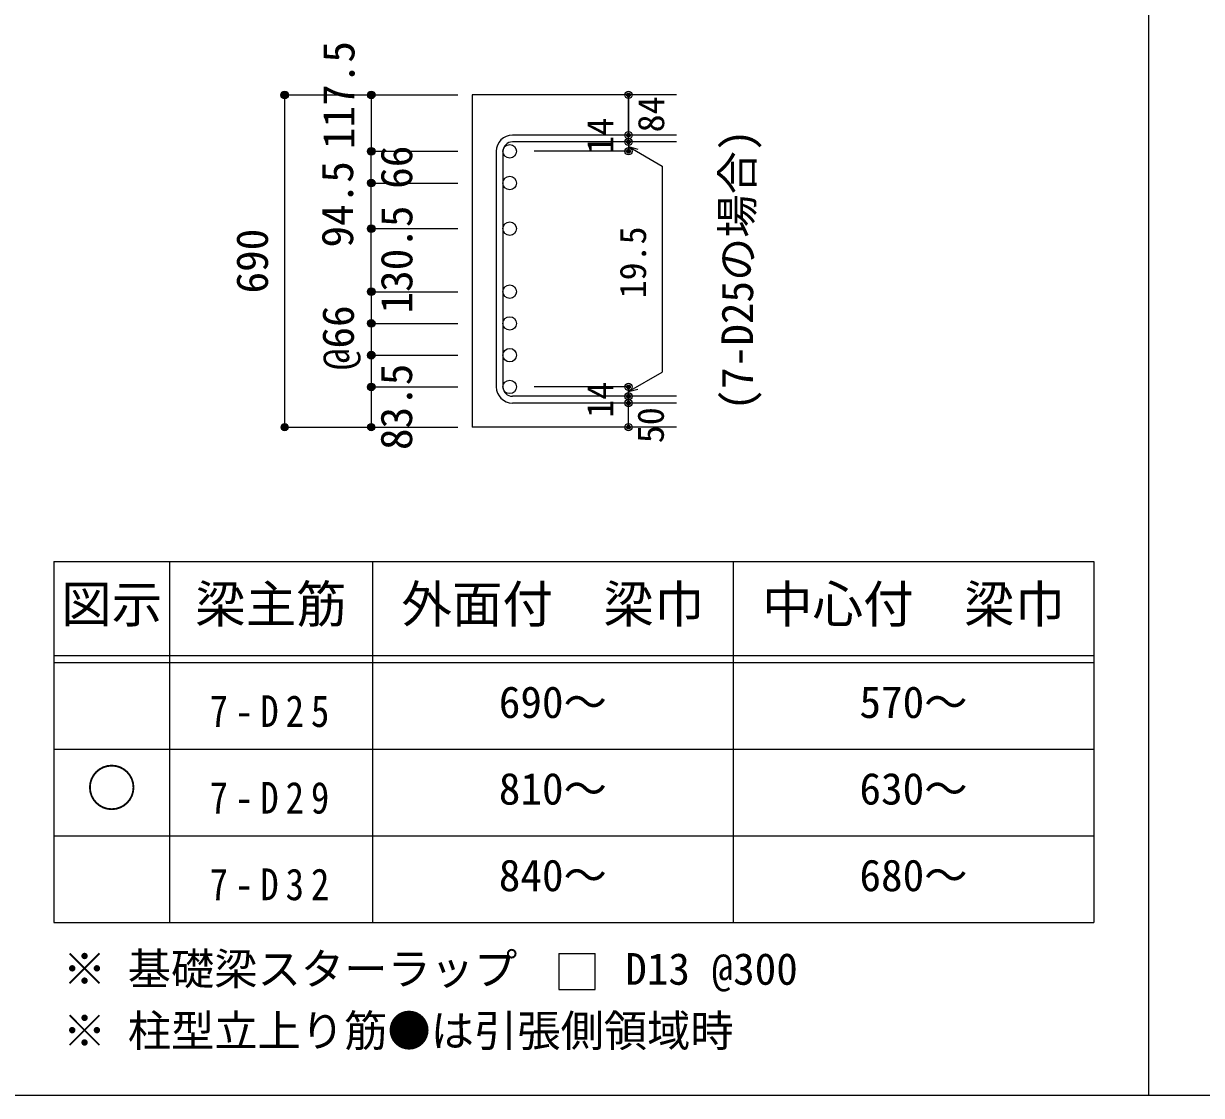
# Model space of a CAD drawing. Units: millimetres at full size, sheet at 1:30, with parts at other scales. Extents: x -5973 to 5954, y -4195 to 4201.
# Drawn here: x -3464 to -1014, y -4195 to -1967 of the extents above; entities that cross this region are included whole.
import ezdxf
from ezdxf.enums import TextEntityAlignment as Align

# ---------------------------------------------------------------- set-up
doc = ezdxf.new("R2010")
doc.units = ezdxf.units.MM
doc.header["$LTSCALE"] = 30
doc.header["$PDMODE"] = 32
doc.header["$PDSIZE"] = 15
for name, color, linetype in [('0-1_躯体線', 2, 'Continuous'), ('0-5_基礎梁筋', 7, 'Continuous'), ('0-6_スタラップ筋', 7, 'Continuous'), ('0-7_文字', 7, 'Continuous'), ('0-D_寸法', 4, 'Continuous'), ('6-7_文字', 7, 'Continuous'), ('6-E_枠', 7, 'Continuous'), ('F-0_枠', 6, 'Continuous')]:
    doc.layers.add(name, color=color, linetype=linetype)
doc.styles.add('ＭＳ ゴシック', font='')
doc.styles.get('ＭＳ ゴシック').set_extended_font_data('MS Gothic')

msp = doc.modelspace()

# ---------------------------------------------------------------- linework, layer by layer
at = {"layer": '0-1_躯体線'}
for p, q in [((-2105.8, -2115.44), (-2530.8, -2115.44)), ((-2530.8, -2115.44), (-2530.8, -2805.94)), ((-2105.8, -2805.94), (-2530.8, -2805.94))]:
    msp.add_line(p, q, dxfattribs=at)
at = {"layer": '0-5_基礎梁筋', "color": 3}
for centre in [(-2452.8, -2232.64), (-2452.8, -2298.64), (-2452.8, -2393.44), (-2452.8, -2524.44), (-2452.8, -2590.44), (-2452.8, -2656.44), (-2452.8, -2722.44)]:
    msp.add_circle(centre, 14, dxfattribs=at)
at = {"layer": '0-6_スタラップ筋'}
for p, q in [((-2105.8, -2199.14), (-2447.3, -2199.14)), ((-2105.8, -2213.14), (-2447.3, -2213.14)), ((-2480.8, -2232.64), (-2480.8, -2722.44)), ((-2466.8, -2232.64), (-2466.8, -2722.44)), ((-2105.8, -2741.94), (-2447.3, -2741.94)), ((-2105.8, -2755.94), (-2447.3, -2755.94))]:
    msp.add_line(p, q, dxfattribs=at)
for centre, radius, start, end in [((-2447.3, -2232.64), 33.5, 90, 180), ((-2447.3, -2232.64), 19.5, 90, 180), ((-2447.3, -2722.44), 33.5, 180, 270), ((-2447.3, -2722.44), 19.5, 180, 270)]:
    msp.add_arc(centre, radius, start, end, dxfattribs=at)
at = {"layer": '0-D_寸法'}
for p, q in [((-2920.8, -2115.44), (-2740.8, -2115.44)), ((-2920.8, -2115.44), (-2740.8, -2115.44)), ((-2920.8, -2805.94), (-2920.8, -2115.44)), ((-2740.8, -2115.44), (-2560.8, -2115.44)), ((-2740.8, -2115.44), (-2560.8, -2115.44)), ((-2740.8, -2115.44), (-2740.8, -2232.64)), ((-2205.8, -2213.14), (-2205.8, -2199.14)), ((-2205.8, -2213.14), (-2205.8, -2232.64)), ((-2205.8, -2222.89), (-2186.48, -2228.07)), ((-2205.8, -2222.89), (-2135.74, -2263.34)), ((-2740.8, -2232.64), (-2560.8, -2232.64)), ((-2740.8, -2232.64), (-2560.8, -2232.64)), ((-2740.8, -2524.44), (-2740.8, -2232.64)), ((-2205.8, -2232.64), (-2401.89, -2232.64)), ((-2135.74, -2263.34), (-2135.74, -2691.74)), ((-2740.8, -2298.64), (-2560.8, -2298.64)), ((-2740.8, -2298.64), (-2560.8, -2298.64)), ((-2740.8, -2393.44), (-2560.8, -2393.44)), ((-2740.8, -2393.44), (-2560.8, -2393.44)), ((-2740.8, -2524.44), (-2560.8, -2524.44)), ((-2740.8, -2526.94), (-2740.8, -2590.44)), ((-2740.8, -2590.44), (-2560.8, -2590.44)), ((-2740.8, -2590.44), (-2740.8, -2722.44)), ((-2740.8, -2656.44), (-2560.8, -2656.44)), ((-2205.8, -2732.19), (-2135.74, -2691.74)), ((-2740.8, -2722.44), (-2560.8, -2722.44)), ((-2740.8, -2722.44), (-2740.8, -2805.94)), ((-2205.8, -2722.44), (-2401.89, -2722.44)), ((-2205.8, -2741.94), (-2205.8, -2722.44)), ((-2205.8, -2732.19), (-2186.48, -2727.02)), ((-2205.8, -2755.94), (-2205.8, -2741.94)), ((-2205.8, -2805.94), (-2205.8, -2755.94)), ((-2920.8, -2805.94), (-2740.8, -2805.94)), ((-2740.8, -2805.94), (-2560.8, -2805.94))]:
    msp.add_line(p, q, dxfattribs=at)
msp.add_lwpolyline([(-2205.8, -2115.44), (-2205.8, -2199.14), (-2205.8, -2115.44)], dxfattribs=at)
for centre, radius in [((-2920.8, -2115.44), 8), ((-2920.8, -2115.44), 7.2), ((-2920.8, -2115.44), 6.4), ((-2920.8, -2115.44), 5.6), ((-2920.8, -2115.44), 4.8), ((-2920.8, -2115.44), 4), ((-2920.8, -2115.44), 3.2), ((-2920.8, -2115.44), 2.4), ((-2920.8, -2115.44), 1.6), ((-2920.8, -2115.44), 0.8), ((-2740.8, -2115.44), 8), ((-2740.8, -2115.44), 7.2), ((-2740.8, -2115.44), 6.4), ((-2740.8, -2115.44), 5.6), ((-2740.8, -2115.44), 4.8), ((-2740.8, -2115.44), 4), ((-2740.8, -2115.44), 3.2), ((-2740.8, -2115.44), 2.4), ((-2740.8, -2115.44), 1.6), ((-2740.8, -2115.44), 0.8), ((-2205.8, -2115.44), 4), ((-2205.8, -2115.44), 3.6), ((-2205.8, -2115.44), 3.2), ((-2205.8, -2115.44), 2.8), ((-2205.8, -2115.44), 2.4), ((-2205.8, -2115.44), 2), ((-2205.8, -2115.44), 1.6), ((-2205.8, -2115.44), 1.2), ((-2205.8, -2115.44), 0.8), ((-2205.8, -2115.44), 0.4), ((-2205.8, -2199.14), 4), ((-2205.8, -2199.14), 3.6), ((-2205.8, -2199.14), 3.2), ((-2205.8, -2199.14), 2.8), ((-2205.8, -2199.14), 2.4), ((-2205.8, -2199.14), 2), ((-2205.8, -2199.14), 1.6), ((-2205.8, -2199.14), 1.2), ((-2205.8, -2199.14), 0.8), ((-2205.8, -2199.14), 0.4), ((-2740.8, -2232.64), 8), ((-2740.8, -2232.64), 7.2), ((-2740.8, -2232.64), 6.4), ((-2740.8, -2232.64), 5.6), ((-2740.8, -2232.64), 4.8), ((-2740.8, -2232.64), 4), ((-2205.8, -2213.14), 4), ((-2205.8, -2232.64), 4), ((-2205.8, -2213.14), 3.6), ((-2205.8, -2213.14), 3.2), ((-2205.8, -2213.14), 2.8), ((-2205.8, -2213.14), 2.4), ((-2205.8, -2213.14), 2), ((-2205.8, -2213.14), 1.6), ((-2205.8, -2213.14), 1.2), ((-2205.8, -2213.14), 0.8), ((-2205.8, -2213.14), 0.4), ((-2740.8, -2232.64), 3.2), ((-2740.8, -2232.64), 2.4), ((-2740.8, -2232.64), 1.6), ((-2740.8, -2232.64), 0.8), ((-2205.8, -2232.64), 3.6), ((-2205.8, -2232.64), 3.2), ((-2205.8, -2232.64), 2.8), ((-2205.8, -2232.64), 2.4), ((-2205.8, -2232.64), 2), ((-2205.8, -2232.64), 1.6), ((-2205.8, -2232.64), 1.2), ((-2205.8, -2232.64), 0.8), ((-2205.8, -2232.64), 0.4), ((-2740.8, -2298.64), 8), ((-2740.8, -2298.64), 7.2), ((-2740.8, -2298.64), 6.4), ((-2740.8, -2298.64), 5.6), ((-2740.8, -2298.64), 4.8), ((-2740.8, -2298.64), 4), ((-2740.8, -2298.64), 3.2), ((-2740.8, -2298.64), 2.4), ((-2740.8, -2298.64), 1.6), ((-2740.8, -2298.64), 0.8), ((-2740.8, -2393.44), 8), ((-2740.8, -2393.44), 7.2), ((-2740.8, -2393.44), 6.4), ((-2740.8, -2393.44), 5.6), ((-2740.8, -2393.44), 4.8), ((-2740.8, -2393.44), 4), ((-2740.8, -2393.44), 3.2), ((-2740.8, -2393.44), 2.4), ((-2740.8, -2393.44), 1.6), ((-2740.8, -2393.44), 0.8), ((-2740.8, -2524.44), 8), ((-2740.8, -2524.44), 7.2), ((-2740.8, -2524.44), 6.4), ((-2740.8, -2524.44), 5.6), ((-2740.8, -2524.44), 4.8), ((-2740.8, -2524.44), 4), ((-2740.8, -2524.44), 3.2), ((-2740.8, -2524.44), 2.4), ((-2740.8, -2524.44), 1.6), ((-2740.8, -2524.44), 0.8), ((-2740.8, -2590.44), 8), ((-2740.8, -2590.44), 7.2), ((-2740.8, -2590.44), 6.4), ((-2740.8, -2590.44), 5.6), ((-2740.8, -2590.44), 4.8), ((-2740.8, -2590.44), 4), ((-2740.8, -2590.44), 3.2), ((-2740.8, -2590.44), 2.4), ((-2740.8, -2590.44), 1.6), ((-2740.8, -2590.44), 0.8), ((-2740.8, -2656.44), 8), ((-2740.8, -2656.44), 7.2), ((-2740.8, -2656.44), 6.4), ((-2740.8, -2656.44), 5.6), ((-2740.8, -2656.44), 4.8), ((-2740.8, -2656.44), 4), ((-2740.8, -2656.44), 3.2), ((-2740.8, -2656.44), 2.4), ((-2740.8, -2656.44), 1.6), ((-2740.8, -2656.44), 0.8), ((-2740.8, -2722.44), 8), ((-2740.8, -2722.44), 7.2), ((-2740.8, -2722.44), 6.4), ((-2740.8, -2722.44), 5.6), ((-2740.8, -2722.44), 4.8), ((-2740.8, -2722.44), 4), ((-2205.8, -2722.44), 4), ((-2205.8, -2722.44), 3.6), ((-2740.8, -2722.44), 3.2), ((-2740.8, -2722.44), 2.4), ((-2740.8, -2722.44), 1.6), ((-2740.8, -2722.44), 0.8), ((-2205.8, -2741.94), 4), ((-2205.8, -2741.94), 3.6), ((-2205.8, -2722.44), 3.2), ((-2205.8, -2741.94), 3.2), ((-2205.8, -2722.44), 2.8), ((-2205.8, -2741.94), 2.8), ((-2205.8, -2722.44), 2.4), ((-2205.8, -2741.94), 2.4), ((-2205.8, -2722.44), 2), ((-2205.8, -2741.94), 2), ((-2205.8, -2722.44), 1.6), ((-2205.8, -2741.94), 1.6), ((-2205.8, -2722.44), 1.2), ((-2205.8, -2741.94), 1.2), ((-2205.8, -2722.44), 0.8), ((-2205.8, -2741.94), 0.8), ((-2205.8, -2722.44), 0.4), ((-2205.8, -2741.94), 0.4), ((-2205.8, -2755.94), 4), ((-2205.8, -2755.94), 3.6), ((-2205.8, -2755.94), 3.2), ((-2205.8, -2755.94), 2.8), ((-2205.8, -2755.94), 2.4), ((-2205.8, -2755.94), 2), ((-2205.8, -2755.94), 1.6), ((-2205.8, -2755.94), 1.2), ((-2205.8, -2755.94), 0.8), ((-2205.8, -2755.94), 0.4), ((-2920.8, -2805.94), 7.2), ((-2920.8, -2805.94), 6.4), ((-2920.8, -2805.94), 5.6), ((-2920.8, -2805.94), 4.8), ((-2920.8, -2805.94), 4), ((-2920.8, -2805.94), 3.2), ((-2920.8, -2805.94), 2.4), ((-2920.8, -2805.94), 1.6), ((-2920.8, -2805.94), 0.8), ((-2740.8, -2805.94), 7.2), ((-2740.8, -2805.94), 6.4), ((-2740.8, -2805.94), 5.6), ((-2740.8, -2805.94), 4.8), ((-2740.8, -2805.94), 4), ((-2740.8, -2805.94), 3.2), ((-2740.8, -2805.94), 2.4), ((-2740.8, -2805.94), 1.6), ((-2740.8, -2805.94), 0.8), ((-2205.8, -2805.94), 4), ((-2205.8, -2805.94), 3.6), ((-2205.8, -2805.94), 3.2), ((-2205.8, -2805.94), 2.8), ((-2205.8, -2805.94), 2.4), ((-2205.8, -2805.94), 2), ((-2205.8, -2805.94), 1.6), ((-2205.8, -2805.94), 1.2), ((-2205.8, -2805.94), 0.8), ((-2205.8, -2805.94), 0.4)]:
    msp.add_circle(centre, radius, dxfattribs=at)
at = {"layer": '0-D_寸法', "color": 7}
for p in [(-2920.8, -2115.44), (-2740.8, -2115.44), (-2205.8, -2115.44), (-2205.8, -2199.14), (-2740.8, -2232.64), (-2205.8, -2213.14), (-2205.8, -2232.64), (-2740.8, -2298.64), (-2740.8, -2393.44), (-2740.8, -2524.44), (-2740.8, -2524.44), (-2740.8, -2590.44), (-2740.8, -2590.44), (-2740.8, -2656.44), (-2740.8, -2656.44), (-2740.8, -2722.44), (-2740.8, -2722.44), (-2205.8, -2722.44), (-2205.8, -2741.94), (-2205.8, -2755.94), (-2920.8, -2805.94), (-2740.8, -2805.94), (-2205.8, -2805.94)]:
    msp.add_point(p, dxfattribs=at)
at = {"layer": '6-7_文字'}
for q in [(-2350.42, -3975.37), (-2275.42, -3900.37)]:
    msp.add_line((-2350.42, -3900.37), q, dxfattribs=at)
msp.add_lwpolyline([(-2350.42, -3975.37), (-2275.42, -3975.37), (-2275.42, -3900.37)], dxfattribs=at)
at = {"layer": '6-E_枠', "color": 3}
for p, q in [((-3400.52, -3085.43), (-3400.52, -3835.43)), ((-3400.52, -3085.43), (-1238, -3085.43)), ((-1238, -3085.43), (-1238, -3835.43)), ((-3400.52, -3835.43), (-1238, -3835.43))]:
    msp.add_line(p, q, dxfattribs=at)
at = {"layer": '6-E_枠'}
for p, q in [((-3160.52, -3085.43), (-3160.52, -3835.43)), ((-2738, -3085.43), (-2738, -3835.43)), ((-1988, -3085.43), (-1988, -3835.43)), ((-3400.52, -3280.43), (-1238, -3280.43)), ((-3400.52, -3295.43), (-1238, -3295.43)), ((-3400.52, -3475.43), (-1238, -3475.43)), ((-3400.52, -3655.43), (-1238, -3655.43))]:
    msp.add_line(p, q, dxfattribs=at)
at = {"layer": 'F-0_枠', "color": 2}
msp.add_line((-1124.64, 4201.15), (-1124.64, -4195.24), dxfattribs=at)
at = {"layer": 'F-0_枠'}
msp.add_line((5954.1, -4195.24), (-5972.88, -4195.24), dxfattribs=at)

# ---------------------------------------------------------------- texts
at = {"layer": '0-7_文字', "style": 'ＭＳ ゴシック'}
msp.add_text('(7-D25の場合)', height=65.98, rotation=90, dxfattribs=at).set_placement((-1926.78, -2771.5), align=Align.BOTTOM_LEFT)
at = {"layer": '0-D_寸法', "style": 'ＭＳ ゴシック'}
for s, height, p in [('117.5', 65.98, (-2755.8, -2227.94)), ('84', 54.99, (-2115.03, -2193.25)), ('14', 54.99, (-2221.03, -2237.81)), ('66', 65.98, (-2635.8, -2310.64)), ('94.5', 65.98, (-2758.58, -2432.63)), ('130.5', 65.98, (-2635.44, -2569.79)), ('690', 65.98, (-2935.8, -2528.19)), ('19.5', 54.99, (-2152.81, -2538.4)), ('@66', 65.98, (-2757.1, -2687.55)), ('83.5', 65.98, (-2635.98, -2853.66)), ('14', 54.99, (-2221.06, -2786.62)), ('50', 54.99, (-2115.8, -2839.44))]:
    msp.add_text(s, height=height, rotation=90, dxfattribs=at).set_placement(p, align=Align.BOTTOM_LEFT)
at = {"layer": '6-7_文字', "color": 2, "style": 'ＭＳ ゴシック'}
for s, p in [('図示', (-3385.52, -3235.43)), ('梁主筋', (-3106.76, -3235.43)), ('外面付\u3000梁巾', (-2678, -3235.43)), ('中心付\u3000梁巾', (-1928, -3235.43)), ('○', (-3333.02, -3617.93))]:
    msp.add_text(s, height=76.98, dxfattribs=at).set_placement(p, align=Align.BOTTOM_LEFT)
at = {"layer": '6-7_文字', "style": 'ＭＳ ゴシック'}
for s, p in [('690～', (-2475.5, -3430.43)), ('570～', (-1725.5, -3430.43)), ('810～', (-2475.5, -3610.43)), ('630～', (-1725.5, -3610.43)), ('840～', (-2475.5, -3790.43)), ('680～', (-1725.5, -3790.43)), ('※ 基礎梁スターラップ     D13 @300', (-3381.96, -3985.01)), ('※ 柱型立上り筋●は引張側領域時', (-3381.96, -4113.51))]:
    msp.add_text(s, height=65.98, dxfattribs=at).set_placement(p, align=Align.BOTTOM_LEFT)
at = {"layer": '6-7_文字', "char_height": 65.98, "attachment_point": 7, "style": 'ＭＳ ゴシック'}
for s, insert in [('\\T1.38;\\W0.85;7-D25', (-3076.76, -3430.43)), ('\\T1.38;\\W0.85;7-D29', (-3076.76, -3610.43)), ('\\T1.38;\\W0.85;7-D32', (-3076.76, -3790.43))]:
    msp.add_mtext(s, dxfattribs=dict(at, insert=insert))

doc.saveas('drawing.dxf')
